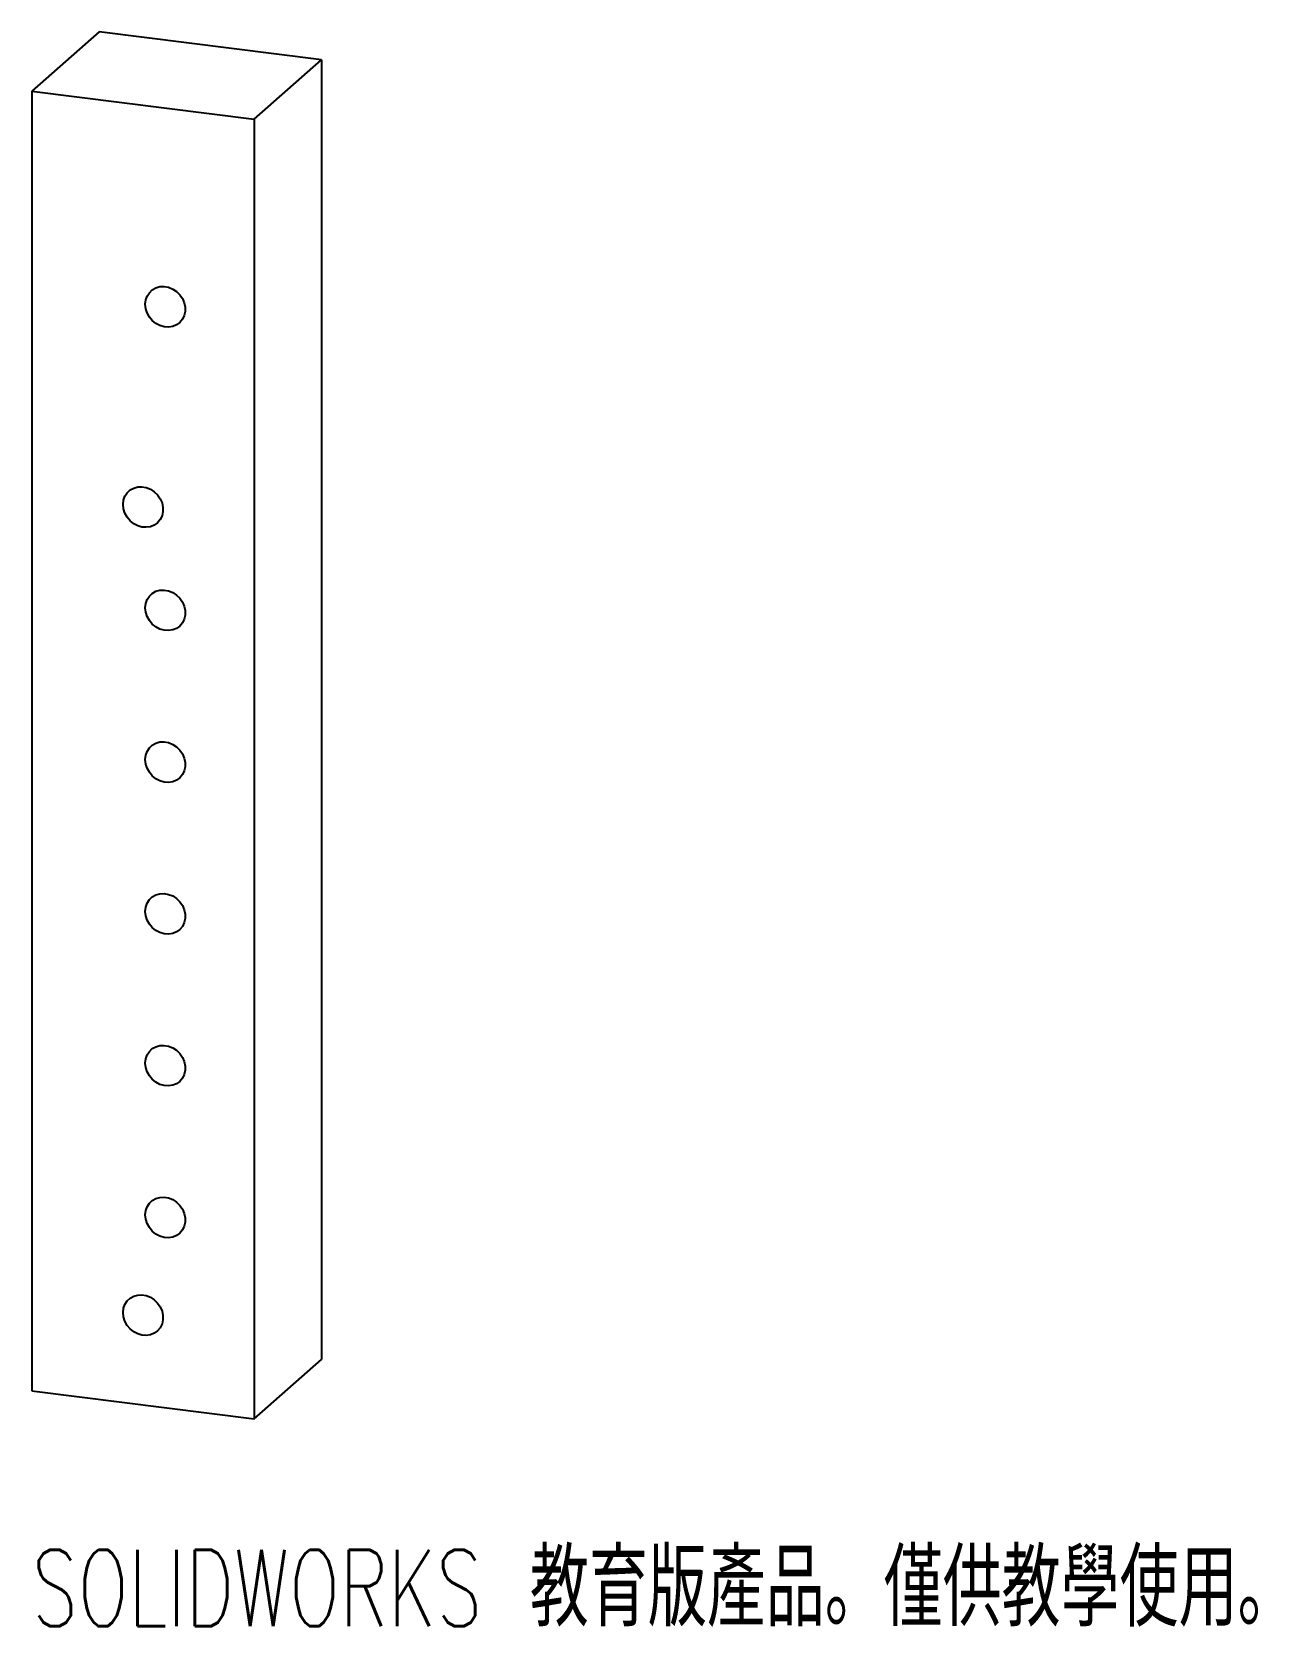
# Paper-space layout '_二等角視圖' of a CAD drawing. Header units: millimetres. Extents: x -9 to 68, y -16 to 85.
import ezdxf

# ---------------------------------------------------------------- set-up
doc = ezdxf.new("R2010")
doc.units = ezdxf.units.MM
doc.styles.add('SLDTEXTSTYLE0', font='TXT', dxfattribs={"width": 0.7, "bigfont": 'bigfont'})

psp = doc.layouts.new('_二等角視圖')

# ---------------------------------------------------------------- linework, layer by layer
at = {"color": 7, "linetype": 'Continuous', "lineweight": 25}
for p, q in [((-4.89, 84.78), (-9.14, 81.04)), ((9.14, 83.01), (-4.89, 84.78)), ((4.89, 79.27), (9.14, 83.01)), ((9.14, 83.01), (9.14, 0.99)), ((-9.14, 81.04), (4.89, 79.27)), ((-9.14, 81.04), (-9.14, -0.99)), ((4.89, 79.27), (4.89, -2.75)), ((4.89, -2.75), (9.14, 0.99)), ((-9.14, -0.99), (4.89, -2.75))]:
    psp.add_line(p, q, dxfattribs=at)
at = {"color": 7, "linetype": 'Continuous', "lineweight": 25, "flags": 128}
for points in [[(-1.98, 67.59), (-1.95, 67.86), (-1.86, 68.11), (-1.72, 68.32), (-1.54, 68.5), (-1.31, 68.63), (-1.06, 68.7), (-0.79, 68.71), (-0.51, 68.66), (-0.25, 68.55), (-0.01, 68.39), (0.2, 68.19), (0.36, 67.95), (0.48, 67.68), (0.54, 67.41), (0.54, 67.13), (0.48, 66.87), (0.36, 66.64), (0.2, 66.44), (-0.01, 66.29), (-0.25, 66.19), (-0.51, 66.15), (-0.79, 66.17), (-1.06, 66.24), (-1.31, 66.38), (-1.54, 66.56), (-1.72, 66.78), (-1.86, 67.04), (-1.95, 67.31), (-1.98, 67.59)], [(-3.38, 54.95), (-3.35, 55.22), (-3.27, 55.47), (-3.13, 55.69), (-2.94, 55.87), (-2.71, 55.99), (-2.46, 56.06), (-2.19, 56.07), (-1.92, 56.02), (-1.65, 55.92), (-1.41, 55.76), (-1.2, 55.55), (-1.04, 55.31), (-0.92, 55.05), (-0.87, 54.77), (-0.87, 54.5), (-0.92, 54.23), (-1.04, 54), (-1.2, 53.8), (-1.41, 53.65), (-1.65, 53.55), (-1.92, 53.51), (-2.19, 53.53), (-2.46, 53.61), (-2.71, 53.74), (-2.94, 53.92), (-3.13, 54.15), (-3.27, 54.4), (-3.35, 54.67), (-3.38, 54.95)], [(-1.98, 48.43), (-1.95, 48.7), (-1.86, 48.95), (-1.72, 49.17), (-1.54, 49.34), (-1.31, 49.47), (-1.06, 49.54), (-0.79, 49.55), (-0.51, 49.5), (-0.25, 49.39), (-0.01, 49.23), (0.2, 49.03), (0.36, 48.79), (0.48, 48.53), (0.54, 48.25), (0.54, 47.97), (0.48, 47.71), (0.36, 47.48), (0.2, 47.28), (-0.01, 47.13), (-0.25, 47.03), (-0.51, 46.99), (-0.79, 47.01), (-1.06, 47.09), (-1.31, 47.22), (-1.54, 47.4), (-1.72, 47.63), (-1.86, 47.88), (-1.95, 48.15), (-1.98, 48.43)], [(-1.98, 38.85), (-1.95, 39.12), (-1.86, 39.37), (-1.72, 39.59), (-1.54, 39.76), (-1.31, 39.89), (-1.06, 39.96), (-0.79, 39.97), (-0.51, 39.92), (-0.25, 39.81), (-0.01, 39.66), (0.2, 39.45), (0.36, 39.21), (0.48, 38.95), (0.54, 38.67), (0.54, 38.4), (0.48, 38.13), (0.36, 37.9), (0.2, 37.7), (-0.01, 37.55), (-0.25, 37.45), (-0.51, 37.41), (-0.79, 37.43), (-1.06, 37.51), (-1.31, 37.64), (-1.54, 37.82), (-1.72, 38.05), (-1.86, 38.3), (-1.95, 38.57), (-1.98, 38.85)], [(-1.98, 29.27), (-1.95, 29.54), (-1.86, 29.79), (-1.72, 30.01), (-1.54, 30.19), (-1.31, 30.31), (-1.06, 30.38), (-0.79, 30.39), (-0.51, 30.34), (-0.25, 30.24), (-0.01, 30.08), (0.2, 29.87), (0.36, 29.63), (0.48, 29.37), (0.54, 29.09), (0.54, 28.82), (0.48, 28.56), (0.36, 28.32), (0.2, 28.12), (-0.01, 27.97), (-0.25, 27.87), (-0.51, 27.83), (-0.79, 27.85), (-1.06, 27.93), (-1.31, 28.06), (-1.54, 28.25), (-1.72, 28.47), (-1.86, 28.72), (-1.95, 28.99), (-1.98, 29.27)], [(-1.98, 19.69), (-1.95, 19.96), (-1.86, 20.21), (-1.72, 20.43), (-1.54, 20.61), (-1.31, 20.73), (-1.06, 20.8), (-0.79, 20.81), (-0.51, 20.76), (-0.25, 20.66), (-0.01, 20.5), (0.2, 20.29), (0.36, 20.05), (0.48, 19.79), (0.54, 19.51), (0.54, 19.24), (0.48, 18.98), (0.36, 18.74), (0.2, 18.54), (-0.01, 18.39), (-0.25, 18.29), (-0.51, 18.25), (-0.79, 18.27), (-1.06, 18.35), (-1.31, 18.48), (-1.54, 18.67), (-1.72, 18.89), (-1.86, 19.14), (-1.95, 19.42), (-1.98, 19.69)], [(-1.98, 10.11), (-1.95, 10.38), (-1.86, 10.63), (-1.72, 10.85), (-1.54, 11.03), (-1.31, 11.15), (-1.06, 11.22), (-0.79, 11.23), (-0.51, 11.18), (-0.25, 11.08), (-0.01, 10.92), (0.2, 10.71), (0.36, 10.47), (0.48, 10.21), (0.54, 9.93), (0.54, 9.66), (0.48, 9.4), (0.36, 9.16), (0.2, 8.96), (-0.01, 8.81), (-0.25, 8.71), (-0.51, 8.67), (-0.79, 8.69), (-1.06, 8.77), (-1.31, 8.9), (-1.54, 9.09), (-1.72, 9.31), (-1.86, 9.56), (-1.95, 9.84), (-1.98, 10.11)], [(-3.38, 3.95), (-3.35, 4.22), (-3.27, 4.46), (-3.13, 4.68), (-2.94, 4.86), (-2.71, 4.99), (-2.46, 5.05), (-2.19, 5.07), (-1.92, 5.02), (-1.65, 4.91), (-1.41, 4.75), (-1.2, 4.55), (-1.04, 4.31), (-0.92, 4.04), (-0.87, 3.77), (-0.87, 3.49), (-0.92, 3.23), (-1.04, 2.99), (-1.2, 2.8), (-1.41, 2.64), (-1.65, 2.54), (-1.92, 2.5), (-2.19, 2.52), (-2.46, 2.6), (-2.71, 2.74), (-2.94, 2.92), (-3.13, 3.14), (-3.27, 3.4), (-3.35, 3.67), (-3.38, 3.95)]]:
    psp.add_lwpolyline(points, dxfattribs=at)

# ---------------------------------------------------------------- texts
at = {"color": 7, "linetype": 'Continuous', "insert": (-9.14, -11.02), "char_height": 4.8336, "attachment_point": 1, "style": 'SLDTEXTSTYLE0'}
psp.add_mtext('SOLIDWORKS 教育版產品。僅供教學使用。', dxfattribs=at)

doc.saveas('drawing.dxf')
